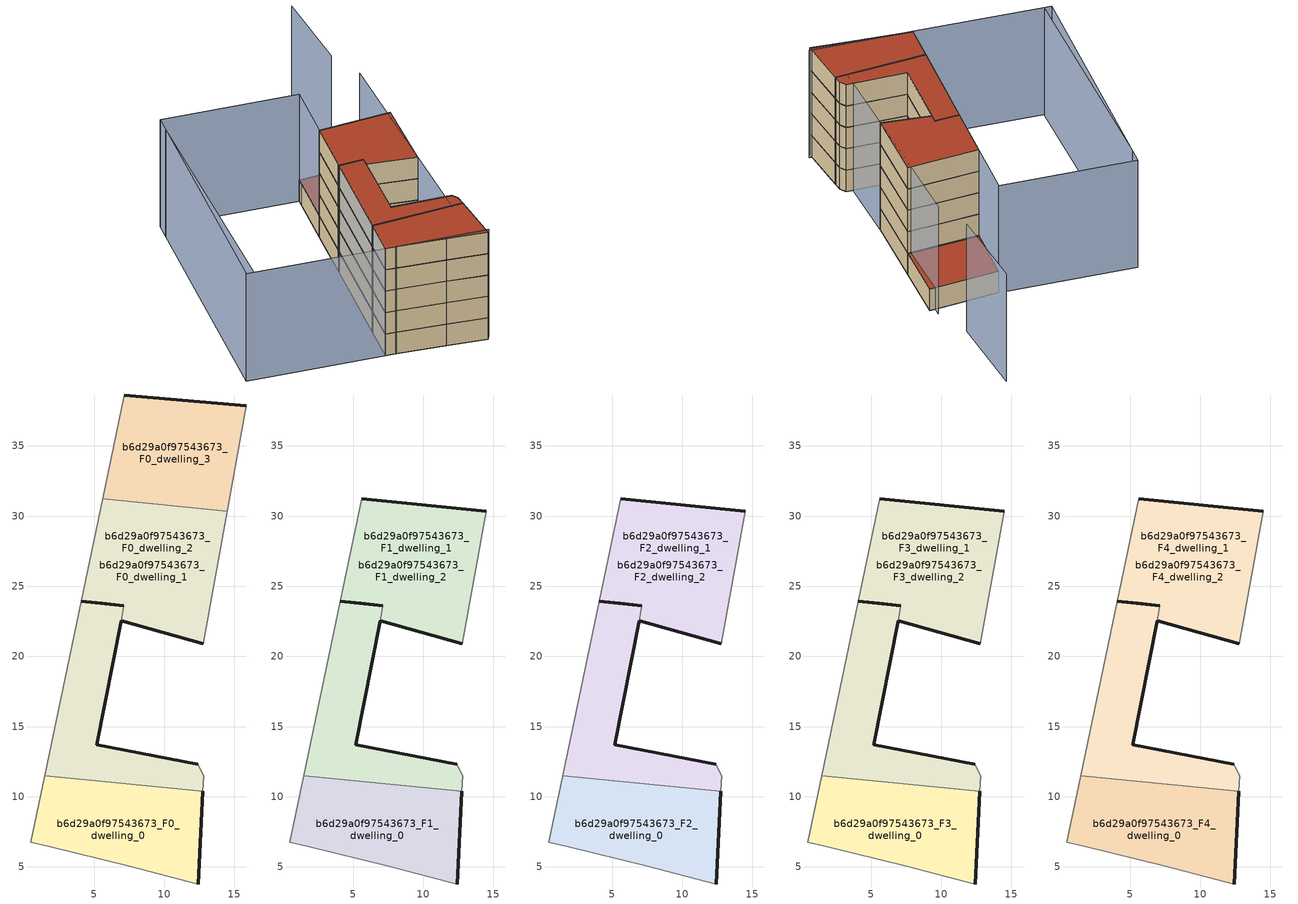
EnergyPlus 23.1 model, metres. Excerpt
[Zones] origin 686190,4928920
b6d29a0f97543673_F0_dwelling_0
 floor ground (EU_floor_Construction): 12.41,3.79 12.75,10.38 1.48,11.52 0.48,6.75 1.75,6.47 7.54,5.05 z0
 wall outside (EU_wall_Construction): 12.75,10.38 12.41,3.79 z0:3
 wall adiabatic (EU_wall_Construction): 12.41,3.79 7.54,5.05 1.75,6.47 0.48,6.75 1.48,11.52 z0:3
 wall to b6d29a0f97543673_F0_dwelling_1 (EU_wall_Construction): 1.48,11.52 12.75,10.38 z0:3
b6d29a0f97543673_F0_dwelling_1
 floor ground (EU_floor_Construction): 12.75,10.38 12.81,11.52 12.4,12.33 5.18,13.72 7.13,23.62 4.08,23.93 1.48,11.52 z0; 12.78,20.91 14.49,30.33 5.6,31.22 4.08,23.93 7.13,23.62 6.92,22.56 z0
 wall outside (EU_wall_Construction): 4.08,23.93 5.58,23.78 / 5.59,23.78 7.13,23.62 / 6.92,22.55 5.18,13.72 12.4,12.33 z0:3; 5.59,23.78,3 5.58,23.78,0 5.59,23.78,0; 6.92,22.55,3 6.92,22.56,0 6.92,22.55,0
 wall adiabatic (EU_wall_Construction): 1.48,11.52 4.08,23.93 / 12.4,12.33 12.81,11.52 12.75,10.38 z0:3
 wall to b6d29a0f97543673_F0_dwelling_2 (EU_wall_Construction): 7.13,23.62 6.92,22.56 z0:3
b6d29a0f97543673_F0_dwelling_2
 floor ground (EU_floor_Construction): 12.75,10.38 12.81,11.52 12.4,12.33 5.18,13.72 7.13,23.62 4.08,23.93 1.48,11.52 z0; 12.78,20.91 14.49,30.33 5.6,31.22 4.08,23.93 7.13,23.62 6.92,22.56 z0
 wall outside (EU_wall_Construction): 7.13,23.62 4.08,23.93 / 12.78,20.91 6.92,22.56 z0:3
 wall adiabatic (EU_wall_Construction): 4.08,23.93 5.6,31.22 / 14.49,30.33 12.78,20.91 z0:3
 wall to b6d29a0f97543673_F0_dwelling_3 (EU_wall_Construction): 5.6,31.22 14.49,30.33 z0:3
b6d29a0f97543673_F0_dwelling_3
 floor ground (EU_floor_Construction): 14.49,30.33 15.85,37.87 7.15,38.63 5.6,31.22 z0
 wall outside (EU_wall_Construction): 7.15,38.63 15.85,37.87 z0:3
 wall adiabatic (EU_wall_Construction): 5.6,31.22 7.15,38.63 / 15.85,37.87 14.49,30.33 z0:3
 roof outside (EU_roof_Construction): 15.85,37.87 14.49,30.33 5.6,31.22 7.15,38.63 z3
b6d29a0f97543673_F1_dwelling_0
 floor to b6d29a0f97543673_F0_dwelling_0 (EU_floor_Construction): 12.41,3.79 12.75,10.38 1.48,11.52 0.48,6.75 1.75,6.47 7.54,5.05 z3
 wall outside (EU_wall_Construction): 12.75,10.38 12.41,3.79 z3:6
 wall adiabatic (EU_wall_Construction): 12.41,3.79 7.54,5.05 1.75,6.47 0.48,6.75 1.48,11.52 z3:6
 wall to b6d29a0f97543673_F1_dwelling_1 (EU_wall_Construction): 1.48,11.52 12.75,10.38 z3:6
b6d29a0f97543673_F1_dwelling_1
 floor outside (EU_floor_Construction): 12.75,10.38 12.81,11.52 12.4,12.33 5.18,13.72 7.13,23.62 4.08,23.93 1.48,11.52 z3; 12.78,20.91 14.49,30.33 5.6,31.22 4.08,23.93 7.13,23.62 6.92,22.56 z3
 wall outside (EU_wall_Construction): 4.08,23.93 5.58,23.78 / 5.59,23.78 7.13,23.62 / 6.92,22.55 5.18,13.72 12.4,12.33 z3:6; 5.59,23.78,6 5.58,23.78,3 5.59,23.78,3; 6.92,22.55,6 6.92,22.56,3 6.92,22.55,3
 wall adiabatic (EU_wall_Construction): 1.48,11.52 4.08,23.93 / 12.4,12.33 12.81,11.52 12.75,10.38 z3:6
 wall to b6d29a0f97543673_F1_dwelling_2 (EU_wall_Construction): 7.13,23.62 6.92,22.56 z3:6
b6d29a0f97543673_F1_dwelling_2
 floor to b6d29a0f97543673_F0_dwelling_2 (EU_floor_Construction): 12.75,10.38 12.81,11.52 12.4,12.33 5.18,13.72 7.13,23.62 4.08,23.93 1.48,11.52 z3; 12.78,20.91 14.49,30.33 5.6,31.22 4.08,23.93 7.13,23.62 6.92,22.56 z3
 wall outside (EU_wall_Construction): 7.13,23.62 4.08,23.93 / 5.6,31.22 14.49,30.33 / 12.78,20.91 6.92,22.56 z3:6
 wall adiabatic (EU_wall_Construction): 4.08,23.93 5.6,31.22 / 14.49,30.33 12.78,20.91 z3:6
b6d29a0f97543673_F2_dwelling_0
 floor to b6d29a0f97543673_F1_dwelling_0 (EU_floor_Construction): 12.41,3.79 12.75,10.38 1.48,11.52 0.48,6.75 1.75,6.47 7.54,5.05 z6
 wall outside (EU_wall_Construction): 12.75,10.38 12.41,3.79 z6:9
 wall adiabatic (EU_wall_Construction): 12.41,3.79 7.54,5.05 1.75,6.47 0.48,6.75 1.48,11.52 z6:9
 wall to b6d29a0f97543673_F2_dwelling_1 (EU_wall_Construction): 1.48,11.52 12.75,10.38 z6:9
b6d29a0f97543673_F2_dwelling_1
 floor outside (EU_floor_Construction): 12.75,10.38 12.81,11.52 12.4,12.33 5.18,13.72 7.13,23.62 4.08,23.93 1.48,11.52 z6; 12.78,20.91 14.49,30.33 5.6,31.22 4.08,23.93 7.13,23.62 6.92,22.56 z6
 wall outside (EU_wall_Construction): 4.08,23.93 5.58,23.78 / 5.59,23.78 7.13,23.62 / 6.92,22.55 5.18,13.72 12.4,12.33 z6:9; 5.59,23.78,9 5.58,23.78,6 5.59,23.78,6; 6.92,22.55,9 6.92,22.56,6 6.92,22.55,6
 wall adiabatic (EU_wall_Construction): 1.48,11.52 4.08,23.93 / 12.4,12.33 12.81,11.52 12.75,10.38 z6:9
 wall to b6d29a0f97543673_F2_dwelling_2 (EU_wall_Construction): 7.13,23.62 6.92,22.56 z6:9
b6d29a0f97543673_F2_dwelling_2
 floor to b6d29a0f97543673_F1_dwelling_2 (EU_floor_Construction): 12.75,10.38 12.81,11.52 12.4,12.33 5.18,13.72 7.13,23.62 4.08,23.93 1.48,11.52 z6; 12.78,20.91 14.49,30.33 5.6,31.22 4.08,23.93 7.13,23.62 6.92,22.56 z6
 wall outside (EU_wall_Construction): 7.13,23.62 4.08,23.93 / 5.6,31.22 14.49,30.33 / 12.78,20.91 6.92,22.56 z6:9
 wall adiabatic (EU_wall_Construction): 4.08,23.93 5.6,31.22 / 14.49,30.33 12.78,20.91 z6:9
b6d29a0f97543673_F3_dwelling_0
 floor to b6d29a0f97543673_F2_dwelling_0 (EU_floor_Construction): 12.41,3.79 12.75,10.38 1.48,11.52 0.48,6.75 1.75,6.47 7.54,5.05 z9
 wall outside (EU_wall_Construction): 12.75,10.38 12.41,3.79 z9:12
 wall adiabatic (EU_wall_Construction): 12.41,3.79 7.54,5.05 1.75,6.47 0.48,6.75 1.48,11.52 z9:12
 wall to b6d29a0f97543673_F3_dwelling_1 (EU_wall_Construction): 1.48,11.52 12.75,10.38 z9:12
b6d29a0f97543673_F3_dwelling_1
 floor outside (EU_floor_Construction): 12.75,10.38 12.81,11.52 12.4,12.33 5.18,13.72 7.13,23.62 4.08,23.93 1.48,11.52 z9; 12.78,20.91 14.49,30.33 5.6,31.22 4.08,23.93 7.13,23.62 6.92,22.56 z9
 wall outside (EU_wall_Construction): 4.08,23.93 5.58,23.78 / 5.59,23.78 7.13,23.62 / 6.92,22.55 5.18,13.72 12.4,12.33 z9:12; 5.59,23.78,12 5.58,23.78,9 5.59,23.78,9; 6.92,22.55,12 6.92,22.56,9 6.92,22.55,9
 wall adiabatic (EU_wall_Construction): 1.48,11.52 4.08,23.93 / 12.4,12.33 12.81,11.52 12.75,10.38 z9:12
 wall to b6d29a0f97543673_F3_dwelling_2 (EU_wall_Construction): 7.13,23.62 6.92,22.56 z9:12
b6d29a0f97543673_F3_dwelling_2
 floor to b6d29a0f97543673_F2_dwelling_2 (EU_floor_Construction): 12.75,10.38 12.81,11.52 12.4,12.33 5.18,13.72 7.13,23.62 4.08,23.93 1.48,11.52 z9; 12.78,20.91 14.49,30.33 5.6,31.22 4.08,23.93 7.13,23.62 6.92,22.56 z9
 wall outside (EU_wall_Construction): 7.13,23.62 4.08,23.93 / 5.6,31.22 14.49,30.33 / 12.78,20.91 6.92,22.56 z9:12
 wall adiabatic (EU_wall_Construction): 4.08,23.93 5.6,31.22 / 14.49,30.33 12.78,20.91 z9:12
b6d29a0f97543673_F4_dwelling_0
 floor to b6d29a0f97543673_F3_dwelling_0 (EU_floor_Construction): 12.41,3.79 12.75,10.38 1.48,11.52 0.48,6.75 1.75,6.47 7.54,5.05 z12
 wall outside (EU_wall_Construction): 12.75,10.38 12.41,3.79 z12:15
 wall adiabatic (EU_wall_Construction): 12.41,3.79 7.54,5.05 1.75,6.47 0.48,6.75 1.48,11.52 z12:15
 wall to b6d29a0f97543673_F4_dwelling_1 (EU_wall_Construction): 1.48,11.52 12.75,10.38 z12:15
 roof outside (EU_roof_Construction): 12.75,10.38 12.41,3.79 7.54,5.05 1.75,6.47 0.48,6.75 1.48,11.52 z15
b6d29a0f97543673_F4_dwelling_1
 floor outside (EU_floor_Construction): 12.75,10.38 12.81,11.52 12.4,12.33 5.18,13.72 7.13,23.62 4.08,23.93 1.48,11.52 z12; 12.78,20.91 14.49,30.33 5.6,31.22 4.08,23.93 7.13,23.62 6.92,22.56 z12
 wall outside (EU_wall_Construction): 4.08,23.93 5.58,23.78 / 5.59,23.78 7.13,23.62 / 6.92,22.55 5.18,13.72 12.4,12.33 z12:15; 5.59,23.78,15 5.58,23.78,12 5.59,23.78,12; 6.92,22.55,15 6.92,22.56,12 6.92,22.55,12
 wall adiabatic (EU_wall_Construction): 1.48,11.52 4.08,23.93 / 12.4,12.33 12.81,11.52 12.75,10.38 z12:15
 wall to b6d29a0f97543673_F4_dwelling_2 (EU_wall_Construction): 7.13,23.62 6.92,22.56 z12:15
 roof outside (EU_roof_Construction): 14.49,30.33 12.78,20.91 6.92,22.56 7.13,23.62 4.08,23.93 5.6,31.22 z15; 7.13,23.62 5.18,13.72 12.4,12.33 12.81,11.52 12.75,10.38 1.48,11.52 4.08,23.93 z15
b6d29a0f97543673_F4_dwelling_2
 floor to b6d29a0f97543673_F3_dwelling_2 (EU_floor_Construction): 12.75,10.38 12.81,11.52 12.4,12.33 5.18,13.72 7.13,23.62 4.08,23.93 1.48,11.52 z12; 12.78,20.91 14.49,30.33 5.6,31.22 4.08,23.93 7.13,23.62 6.92,22.56 z12
 wall outside (EU_wall_Construction): 7.13,23.62 4.08,23.93 / 5.6,31.22 14.49,30.33 / 12.78,20.91 6.92,22.56 z12:15
 wall adiabatic (EU_wall_Construction): 4.08,23.93 5.6,31.22 / 14.49,30.33 12.78,20.91 z12:15
 roof outside (EU_roof_Construction): 14.49,30.33 12.78,20.91 6.92,22.56 7.13,23.62 4.08,23.93 5.6,31.22 z15; 7.13,23.62 5.18,13.72 12.4,12.33 12.81,11.52 12.75,10.38 1.48,11.52 4.08,23.93 z15
shading: 1.74,6.47 12.74,4.22 / 11.28,10.1 15.28,38.86 / -9.71,40 -15,10.24 / 14.16,43.54 15.13,54.51 / 7.15,38.63 0.48,6.75 / 0.48,6.75 -15.95,10.18 / -15.95,10.18 -9.28,42.06 / -9.28,42.06 7.15,38.63 z0:15
[Building]
EU S2 Campaign: North Axis=0; Terrain=City; Solar Distribution=FullExterior
[Site:Location]
Bologna: Latitude=44.5; Longitude=11.25; Time Zone=1; Elevation=37
[SizingPeriod:WeatherFileDays]
AnnualSizingPeriod: Begin Month=1; Begin Day of Month=1; End Month=12; End Day of Month=31; Day of Week for Start Day=Monday; Use Weather File Daylight Saving Period=No; Use Weather File Rain and Snow Indicators=No
[MATERIAL]
EU_InternalMass_Material: Roughness=MediumRough; Thickness=0.1; Conductivity=1; Density=1800; Specific Heat=900; Thermal Absorptance=0.9; Solar Absorptance=0.7; Visible Absorptance=0.7
[MATERIAL:NOMASS] Roughness=MediumRough; Thermal Absorptance=0.9; Solar Absorptance=0.7; Visible Absorptance=0.7
Name | Thermal Resistance
EU_wall_NoMass | 0.905828
EU_roof_NoMass | 0.37593
EU_floor_NoMass | 0.67114
[CONSTRUCTION]
EU_wall_Construction: EU_wall_NoMass
EU_roof_Construction: EU_roof_NoMass
EU_floor_Construction: EU_floor_NoMass
EU_InternalMass_Construction: EU_InternalMass_Material
[ZONE] Type=1; Multiplier=1; Ceiling Height=autocalculate; Floor Area=autocalculate; Part of Total Floor Area=Yes
Name | Volume
b6d29a0f97543673_F0_dwelling_0 | 200.654
b6d29a0f97543673_F1_dwelling_0; b6d29a0f97543673_F2_dwelling_0; b6d29a0f97543673_F3_dwelling_0; b6d29a0f97543673_F4_dwelling_0 | 200.657
b6d29a0f97543673_F0_dwelling_1; b6d29a0f97543673_F1_dwelling_1; b6d29a0f97543673_F2_dwelling_1; b6d29a0f97543673_F3_dwelling_1; b6d29a0f97543673_F4_dwelling_1; b6d29a0f97543673_F0_dwelling_2; b6d29a0f97543673_F1_dwelling_2; b6d29a0f97543673_F2_dwelling_2; b6d29a0f97543673_F3_dwelling_2; b6d29a0f97543673_F4_dwelling_2 | 401.314
b6d29a0f97543673_F0_dwelling_3 | 200.664
[INTERNALMASS] Construction=EU_InternalMass_Construction
Name | Zone or ZoneList | Surface Area
b6d29a0f97543673_F0_dwelling_0_EU_InternalMass | b6d29a0f97543673_F0_dwelling_0 | 66.8851
b6d29a0f97543673_F0_dwelling_1_EU_InternalMass | b6d29a0f97543673_F0_dwelling_1 | 57.1048
b6d29a0f97543673_F0_dwelling_2_EU_InternalMass | b6d29a0f97543673_F0_dwelling_2 | 76.668
b6d29a0f97543673_F0_dwelling_3_EU_InternalMass | b6d29a0f97543673_F0_dwelling_3 | 66.8878
b6d29a0f97543673_F1_dwelling_0_EU_InternalMass | b6d29a0f97543673_F1_dwelling_0 | 89.1806
b6d29a0f97543673_F1_dwelling_1_EU_InternalMass | b6d29a0f97543673_F1_dwelling_1 | 89.1801
b6d29a0f97543673_F1_dwelling_2_EU_InternalMass | b6d29a0f97543673_F1_dwelling_2 | 89.1892
b6d29a0f97543673_F2_dwelling_0_EU_InternalMass | b6d29a0f97543673_F2_dwelling_0 | 89.1806
b6d29a0f97543673_F2_dwelling_1_EU_InternalMass | b6d29a0f97543673_F2_dwelling_1 | 89.1801
b6d29a0f97543673_F2_dwelling_2_EU_InternalMass | b6d29a0f97543673_F2_dwelling_2 | 89.1892
b6d29a0f97543673_F3_dwelling_0_EU_InternalMass | b6d29a0f97543673_F3_dwelling_0 | 89.1806
b6d29a0f97543673_F3_dwelling_1_EU_InternalMass | b6d29a0f97543673_F3_dwelling_1 | 89.1801
b6d29a0f97543673_F3_dwelling_2_EU_InternalMass | b6d29a0f97543673_F3_dwelling_2 | 89.1892
b6d29a0f97543673_F4_dwelling_0_EU_InternalMass | b6d29a0f97543673_F4_dwelling_0 | 89.1806
b6d29a0f97543673_F4_dwelling_1_EU_InternalMass | b6d29a0f97543673_F4_dwelling_1 | 89.1801
b6d29a0f97543673_F4_dwelling_2_EU_InternalMass | b6d29a0f97543673_F4_dwelling_2 | 89.1892
[OTHEREQUIPMENT] Fuel Type=Electricity; Design Level Calculation Method=Watts/Area; Power per Zone Floor Area=1; Fraction Latent=0; Fraction Radiant=0; Fraction Lost=0; Carbon Dioxide Generation Rate=0; EndUse Subcategory=EU_Step8_InternalGains
Name | Zone or ZoneList or Space or SpaceList | Schedule
EU_Step8_InternalGain_b6d29a0f97543673_F0_dwelling_0_f000 | b6d29a0f97543673_F0_dwelling_0 | EU_Step8_GainSchedule_b6d29a0f97543673_F0_dwelling_0_f000
EU_Step8_InternalGain_b6d29a0f97543673_F0_dwelling_1_f000 | b6d29a0f97543673_F0_dwelling_1 | EU_Step8_GainSchedule_b6d29a0f97543673_F0_dwelling_1_f000
EU_Step8_InternalGain_b6d29a0f97543673_F0_dwelling_2_f000 | b6d29a0f97543673_F0_dwelling_2 | EU_Step8_GainSchedule_b6d29a0f97543673_F0_dwelling_2_f000
EU_Step8_InternalGain_b6d29a0f97543673_F0_dwelling_3_f000 | b6d29a0f97543673_F0_dwelling_3 | EU_Step8_GainSchedule_b6d29a0f97543673_F0_dwelling_3_f000
EU_Step8_InternalGain_b6d29a0f97543673_F1_dwelling_0_f000 | b6d29a0f97543673_F1_dwelling_0 | EU_Step8_GainSchedule_b6d29a0f97543673_F1_dwelling_0_f000
EU_Step8_InternalGain_b6d29a0f97543673_F1_dwelling_1_f000 | b6d29a0f97543673_F1_dwelling_1 | EU_Step8_GainSchedule_b6d29a0f97543673_F1_dwelling_1_f000
EU_Step8_InternalGain_b6d29a0f97543673_F1_dwelling_2_f000 | b6d29a0f97543673_F1_dwelling_2 | EU_Step8_GainSchedule_b6d29a0f97543673_F1_dwelling_2_f000
EU_Step8_InternalGain_b6d29a0f97543673_F2_dwelling_0_f000 | b6d29a0f97543673_F2_dwelling_0 | EU_Step8_GainSchedule_b6d29a0f97543673_F2_dwelling_0_f000
EU_Step8_InternalGain_b6d29a0f97543673_F2_dwelling_1_f000 | b6d29a0f97543673_F2_dwelling_1 | EU_Step8_GainSchedule_b6d29a0f97543673_F2_dwelling_1_f000
EU_Step8_InternalGain_b6d29a0f97543673_F2_dwelling_2_f000 | b6d29a0f97543673_F2_dwelling_2 | EU_Step8_GainSchedule_b6d29a0f97543673_F2_dwelling_2_f000
EU_Step8_InternalGain_b6d29a0f97543673_F3_dwelling_0_f000 | b6d29a0f97543673_F3_dwelling_0 | EU_Step8_GainSchedule_b6d29a0f97543673_F3_dwelling_0_f000
EU_Step8_InternalGain_b6d29a0f97543673_F3_dwelling_1_f000 | b6d29a0f97543673_F3_dwelling_1 | EU_Step8_GainSchedule_b6d29a0f97543673_F3_dwelling_1_f000
EU_Step8_InternalGain_b6d29a0f97543673_F3_dwelling_2_f000 | b6d29a0f97543673_F3_dwelling_2 | EU_Step8_GainSchedule_b6d29a0f97543673_F3_dwelling_2_f000
EU_Step8_InternalGain_b6d29a0f97543673_F4_dwelling_0_f000 | b6d29a0f97543673_F4_dwelling_0 | EU_Step8_GainSchedule_b6d29a0f97543673_F4_dwelling_0_f000
EU_Step8_InternalGain_b6d29a0f97543673_F4_dwelling_1_f000 | b6d29a0f97543673_F4_dwelling_1 | EU_Step8_GainSchedule_b6d29a0f97543673_F4_dwelling_1_f000
EU_Step8_InternalGain_b6d29a0f97543673_F4_dwelling_2_f000 | b6d29a0f97543673_F4_dwelling_2 | EU_Step8_GainSchedule_b6d29a0f97543673_F4_dwelling_2_f000
[ZONEVENTILATION:DESIGNFLOWRATE] Schedule=EU_AlwaysOn; Design Flow Rate Calculation Method=AirChanges/Hour; Air Changes per Hour=0.73129; Ventilation Type=Natural; Fan Pressure Rise=0; Fan Total Efficiency=1; Constant Term Coefficient=1; Temperature Term Coefficient=0; Velocity Term Coefficient=0; Velocity Squared Term Coefficient=0; Minimum Indoor Temperature=-100; Maximum Indoor Temperature=100; Delta Temperature=-100; Minimum Outdoor Temperature=-100; Maximum Outdoor Temperature=100; Maximum Wind Speed=40
Name | Zone or ZoneList or Space or SpaceList
EU_ConstantAir_b6d29a0f97543673_F0_dwelling_0 | b6d29a0f97543673_F0_dwelling_0
EU_ConstantAir_b6d29a0f97543673_F0_dwelling_1 | b6d29a0f97543673_F0_dwelling_1
EU_ConstantAir_b6d29a0f97543673_F0_dwelling_2 | b6d29a0f97543673_F0_dwelling_2
EU_ConstantAir_b6d29a0f97543673_F0_dwelling_3 | b6d29a0f97543673_F0_dwelling_3
EU_ConstantAir_b6d29a0f97543673_F1_dwelling_0 | b6d29a0f97543673_F1_dwelling_0
EU_ConstantAir_b6d29a0f97543673_F1_dwelling_1 | b6d29a0f97543673_F1_dwelling_1
EU_ConstantAir_b6d29a0f97543673_F1_dwelling_2 | b6d29a0f97543673_F1_dwelling_2
EU_ConstantAir_b6d29a0f97543673_F2_dwelling_0 | b6d29a0f97543673_F2_dwelling_0
EU_ConstantAir_b6d29a0f97543673_F2_dwelling_1 | b6d29a0f97543673_F2_dwelling_1
EU_ConstantAir_b6d29a0f97543673_F2_dwelling_2 | b6d29a0f97543673_F2_dwelling_2
EU_ConstantAir_b6d29a0f97543673_F3_dwelling_0 | b6d29a0f97543673_F3_dwelling_0
EU_ConstantAir_b6d29a0f97543673_F3_dwelling_1 | b6d29a0f97543673_F3_dwelling_1
EU_ConstantAir_b6d29a0f97543673_F3_dwelling_2 | b6d29a0f97543673_F3_dwelling_2
EU_ConstantAir_b6d29a0f97543673_F4_dwelling_0 | b6d29a0f97543673_F4_dwelling_0
EU_ConstantAir_b6d29a0f97543673_F4_dwelling_1 | b6d29a0f97543673_F4_dwelling_1
EU_ConstantAir_b6d29a0f97543673_F4_dwelling_2 | b6d29a0f97543673_F4_dwelling_2
[HVACTEMPLATE:THERMOSTAT] Constant Heating Setpoint=20; Constant Cooling Setpoint=50
EU_HeatOnly_b6d29a0f97543673_F0_dwelling_0; EU_HeatOnly_b6d29a0f97543673_F0_dwelling_1; EU_HeatOnly_b6d29a0f97543673_F0_dwelling_2; EU_HeatOnly_b6d29a0f97543673_F0_dwelling_3; EU_HeatOnly_b6d29a0f97543673_F1_dwelling_0; EU_HeatOnly_b6d29a0f97543673_F1_dwelling_1; EU_HeatOnly_b6d29a0f97543673_F1_dwelling_2; EU_HeatOnly_b6d29a0f97543673_F2_dwelling_0; EU_HeatOnly_b6d29a0f97543673_F2_dwelling_1; EU_HeatOnly_b6d29a0f97543673_F2_dwelling_2; EU_HeatOnly_b6d29a0f97543673_F3_dwelling_0; EU_HeatOnly_b6d29a0f97543673_F3_dwelling_1; EU_HeatOnly_b6d29a0f97543673_F3_dwelling_2; EU_HeatOnly_b6d29a0f97543673_F4_dwelling_0; EU_HeatOnly_b6d29a0f97543673_F4_dwelling_1; EU_HeatOnly_b6d29a0f97543673_F4_dwelling_2
[HVACTEMPLATE:ZONE:IDEALLOADSAIRSYSTEM] System Availability Schedule=EU_AlwaysOn; Maximum Heating Supply Air Temperature=50; Minimum Cooling Supply Air Temperature=13; Maximum Heating Supply Air Humidity Ratio=0.0156; Minimum Cooling Supply Air Humidity Ratio=0.0077; Heating Limit=NoLimit; Cooling Limit=NoLimit; Heating Availability Schedule=EU_AlwaysOn; Cooling Availability Schedule=EU_CoolingOff; Dehumidification Control Type=ConstantSensibleHeatRatio; Cooling Sensible Heat Ratio=0.7; Dehumidification Setpoint=60; Humidification Control Type=None; Humidification Setpoint=30; Outdoor Air Method=None; Outdoor Air Flow Rate per Person=0.00944; Outdoor Air Flow Rate per Zone Floor Area=0; Outdoor Air Flow Rate per Zone=0; Demand Controlled Ventilation Type=None; Outdoor Air Economizer Type=NoEconomizer; Heat Recovery Type=None; Sensible Heat Recovery Effectiveness=0.7; Latent Heat Recovery Effectiveness=0.65
Name | Template Thermostat
b6d29a0f97543673_F0_dwelling_0 | EU_HeatOnly_b6d29a0f97543673_F0_dwelling_0
b6d29a0f97543673_F0_dwelling_1 | EU_HeatOnly_b6d29a0f97543673_F0_dwelling_1
b6d29a0f97543673_F0_dwelling_2 | EU_HeatOnly_b6d29a0f97543673_F0_dwelling_2
b6d29a0f97543673_F0_dwelling_3 | EU_HeatOnly_b6d29a0f97543673_F0_dwelling_3
b6d29a0f97543673_F1_dwelling_0 | EU_HeatOnly_b6d29a0f97543673_F1_dwelling_0
b6d29a0f97543673_F1_dwelling_1 | EU_HeatOnly_b6d29a0f97543673_F1_dwelling_1
b6d29a0f97543673_F1_dwelling_2 | EU_HeatOnly_b6d29a0f97543673_F1_dwelling_2
b6d29a0f97543673_F2_dwelling_0 | EU_HeatOnly_b6d29a0f97543673_F2_dwelling_0
b6d29a0f97543673_F2_dwelling_1 | EU_HeatOnly_b6d29a0f97543673_F2_dwelling_1
b6d29a0f97543673_F2_dwelling_2 | EU_HeatOnly_b6d29a0f97543673_F2_dwelling_2
b6d29a0f97543673_F3_dwelling_0 | EU_HeatOnly_b6d29a0f97543673_F3_dwelling_0
b6d29a0f97543673_F3_dwelling_1 | EU_HeatOnly_b6d29a0f97543673_F3_dwelling_1
b6d29a0f97543673_F3_dwelling_2 | EU_HeatOnly_b6d29a0f97543673_F3_dwelling_2
b6d29a0f97543673_F4_dwelling_0 | EU_HeatOnly_b6d29a0f97543673_F4_dwelling_0
b6d29a0f97543673_F4_dwelling_1 | EU_HeatOnly_b6d29a0f97543673_F4_dwelling_1
b6d29a0f97543673_F4_dwelling_2 | EU_HeatOnly_b6d29a0f97543673_F4_dwelling_2
[SIZING:ZONE] Zone Cooling Design Supply Air Temperature Input Method=SupplyAirTemperature; Zone Cooling Design Supply Air Temperature=13; Zone Heating Design Supply Air Temperature Input Method=SupplyAirTemperature; Zone Heating Design Supply Air Temperature=50; Zone Cooling Design Supply Air Humidity Ratio=0.008; Zone Heating Design Supply Air Humidity Ratio=0.008; Cooling Design Air Flow Method=DesignDay; Cooling Design Air Flow Rate=0; Cooling Minimum Air Flow per Zone Floor Area=0.000762; Cooling Minimum Air Flow=0; Cooling Minimum Air Flow Fraction=0.2; Heating Design Air Flow Method=DesignDay; Heating Design Air Flow Rate=0; Heating Maximum Air Flow per Zone Floor Area=0.002032; Heating Maximum Air Flow=0.141576; Heating Maximum Air Flow Fraction=0.3; Account for Dedicated Outdoor Air System=No; Dedicated Outdoor Air System Control Strategy=NeutralSupplyAir; Dedicated Outdoor Air Low Setpoint Temperature for Design=autosize; Dedicated Outdoor Air High Setpoint Temperature for Design=autosize; Zone Load Sizing Method=Sensible Load Only No Latent Load; Zone Latent Cooling Design Supply Air Humidity Ratio Input Method=HumidityRatioDifference; Zone Cooling Design Supply Air Humidity Ratio Difference=0.005; Zone Latent Heating Design Supply Air Humidity Ratio Input Method=HumidityRatioDifference; Zone Humidification Design Supply Air Humidity Ratio Difference=0.005
b6d29a0f97543673_F0_dwelling_0; b6d29a0f97543673_F0_dwelling_1; b6d29a0f97543673_F0_dwelling_2; b6d29a0f97543673_F0_dwelling_3; b6d29a0f97543673_F1_dwelling_0; b6d29a0f97543673_F1_dwelling_1; b6d29a0f97543673_F1_dwelling_2; b6d29a0f97543673_F2_dwelling_0; b6d29a0f97543673_F2_dwelling_1; b6d29a0f97543673_F2_dwelling_2; b6d29a0f97543673_F3_dwelling_0; b6d29a0f97543673_F3_dwelling_1; b6d29a0f97543673_F3_dwelling_2; b6d29a0f97543673_F4_dwelling_0; b6d29a0f97543673_F4_dwelling_1; b6d29a0f97543673_F4_dwelling_2
[SCHEDULE:CONSTANT]
Name | Hourly Value
EU_AlwaysOn | 1
EU_CoolingOff | 0
[SCHEDULE:FILE] Column Number=1; Rows to Skip at Top=0; Number of Hours of Data=8760; Column Separator=Comma; Interpolate to Timestep=No; Minutes per Item=60; Adjust Schedule for Daylight Savings=Yes
Name | File
EU_Step8_GainSchedule_b6d29a0f97543673_F0_dwelling_0_f000 | ../../schedules/b6d29a0f97543673/b6d29a0f97543673_F0_dwelling_0_f000_gain.csv
EU_Step8_GainSchedule_b6d29a0f97543673_F0_dwelling_1_f000 | ../../schedules/b6d29a0f97543673/b6d29a0f97543673_F0_dwelling_1_f000_gain.csv
EU_Step8_GainSchedule_b6d29a0f97543673_F0_dwelling_2_f000 | ../../schedules/b6d29a0f97543673/b6d29a0f97543673_F0_dwelling_2_f000_gain.csv
EU_Step8_GainSchedule_b6d29a0f97543673_F0_dwelling_3_f000 | ../../schedules/b6d29a0f97543673/b6d29a0f97543673_F0_dwelling_3_f000_gain.csv
EU_Step8_GainSchedule_b6d29a0f97543673_F1_dwelling_0_f000 | ../../schedules/b6d29a0f97543673/b6d29a0f97543673_F1_dwelling_0_f000_gain.csv
EU_Step8_GainSchedule_b6d29a0f97543673_F1_dwelling_1_f000 | ../../schedules/b6d29a0f97543673/b6d29a0f97543673_F1_dwelling_1_f000_gain.csv
EU_Step8_GainSchedule_b6d29a0f97543673_F1_dwelling_2_f000 | ../../schedules/b6d29a0f97543673/b6d29a0f97543673_F1_dwelling_2_f000_gain.csv
EU_Step8_GainSchedule_b6d29a0f97543673_F2_dwelling_0_f000 | ../../schedules/b6d29a0f97543673/b6d29a0f97543673_F2_dwelling_0_f000_gain.csv
EU_Step8_GainSchedule_b6d29a0f97543673_F2_dwelling_1_f000 | ../../schedules/b6d29a0f97543673/b6d29a0f97543673_F2_dwelling_1_f000_gain.csv
EU_Step8_GainSchedule_b6d29a0f97543673_F2_dwelling_2_f000 | ../../schedules/b6d29a0f97543673/b6d29a0f97543673_F2_dwelling_2_f000_gain.csv
EU_Step8_GainSchedule_b6d29a0f97543673_F3_dwelling_0_f000 | ../../schedules/b6d29a0f97543673/b6d29a0f97543673_F3_dwelling_0_f000_gain.csv
EU_Step8_GainSchedule_b6d29a0f97543673_F3_dwelling_1_f000 | ../../schedules/b6d29a0f97543673/b6d29a0f97543673_F3_dwelling_1_f000_gain.csv
EU_Step8_GainSchedule_b6d29a0f97543673_F3_dwelling_2_f000 | ../../schedules/b6d29a0f97543673/b6d29a0f97543673_F3_dwelling_2_f000_gain.csv
EU_Step8_GainSchedule_b6d29a0f97543673_F4_dwelling_0_f000 | ../../schedules/b6d29a0f97543673/b6d29a0f97543673_F4_dwelling_0_f000_gain.csv
EU_Step8_GainSchedule_b6d29a0f97543673_F4_dwelling_1_f000 | ../../schedules/b6d29a0f97543673/b6d29a0f97543673_F4_dwelling_1_f000_gain.csv
EU_Step8_GainSchedule_b6d29a0f97543673_F4_dwelling_2_f000 | ../../schedules/b6d29a0f97543673/b6d29a0f97543673_F4_dwelling_2_f000_gain.csv
